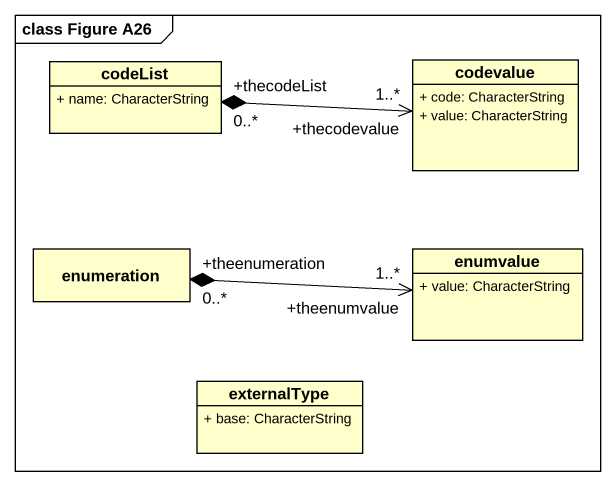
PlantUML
@startuml
mainframe class Figure A26
hide circle
hide empty members
skinparam classAttributeIconSize 0
class codeList {
  + name: CharacterString
}
class codevalue {
  + code: CharacterString
  + value: CharacterString
}
class enumeration
class enumvalue {
  + value: CharacterString
}
class externalType {
  + base: CharacterString
}
codeList "+thecodeList\n0..*" *-right-> "+thecodevalue\n1..*" codevalue
enumeration "+theenumeration\n0..*" *-right-> "+theenumvalue\n1..*" enumvalue
@enduml
